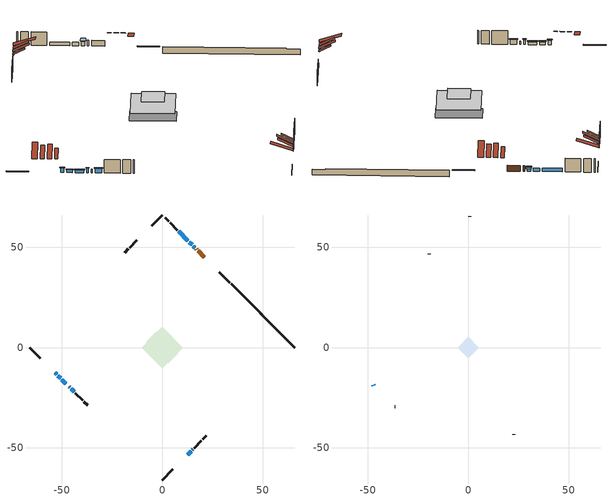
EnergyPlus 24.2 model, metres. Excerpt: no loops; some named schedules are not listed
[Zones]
conditioned space
 floor outside (Floor1 construction): -2.67,0 0,2.67 2.67,0 0,-2.67 z0.2
 floor adiabatic (AdiabaticFloorConstruction): -10.25,0 0,10.25 10.25,0 0,-10.25 z2.64
 floor foundation (Slab1 construction): -7.94,2.95 -2.95,7.94 7.94,-2.95 2.95,-7.94 z-2.06
 wall outside (RimJoist1 construction): 0,-66.08 5.24,-60.84 / -66.08,0 -60.84,-5.24 / 0,66.08 -5.24,60.84 / 33.67,32.41 28.43,37.65 z0.2:0.5
 wall outside (AdiabaticWallConstruction 1): 21,45.09 17.92,48.16 / 17.27,48.82 16.96,49.13 z0.2:2.23
 wall outside (AdiabaticWallConstruction): 16.3,49.78 15.54,50.54 / -45.49,-20.6 -43.98,-22.11 z0.2:1.8; -53.41,-12.68 -52.72,-13.36 z0.2:1.73; 12.68,-53.41 14.42,-51.66 / 14.89,51.2 13.48,52.61 / 15.08,-51.01 15.29,-50.79 / -46.4,-19.68 -46.14,-19.94 / 12.82,53.26 8.17,57.91 z0.2:1.42; -52.07,-14.02 -50.74,-15.34 / -50.08,-16 -48.09,-17.99 z0.2:1.14
 wall outside (Wall1 construction): 15.95,-50.13 19.57,-46.51 / -43.32,-22.76 -39.7,-26.38 / -12.68,53.41 -16.3,49.79 / 7.52,58.57 3.89,62.19 z0.2:5.08
 wall outside (Wall2 construction): 20.23,-45.85 22,-44.08 / -39.04,-27.04 -37.27,-28.81 / -16.96,49.13 -18.73,47.36 / 3.24,62.85 1.47,64.62 z0.2:5.08
 wall foundation (FoundationWall1 construction): 34.33,31.76,-2.06 34.33,31.76,0.2 62.91,3.18,0.2 62.91,3.18,-0.1 66.08,0,-0.1 66.08,0,-2.06
 window (WindowConstruction 7): 16.3,49.78 15.54,50.54 z0.2:1.8
 window (WindowConstruction 1): -53.41,-12.68 -52.73,-13.36 z0.2:1.72
 window (WindowConstruction 2): 12.68,-53.41 14.42,-51.66 z0.2:1.42
 window (WindowConstruction 3): -52.07,-14.02 -50.74,-15.34 z0.2:1.14
 window (WindowConstruction 4): -50.08,-16 -48.09,-17.99 z0.2:1.14
 window (WindowConstruction 5): 14.89,51.2 13.48,52.61 z0.2:1.42
 window (WindowConstruction 6): 15.08,-51.01 15.29,-50.79 z0.2:1.42
 window (WindowConstruction 9): -46.4,-19.68 -46.14,-19.94 z0.2:1.42
 window (WindowConstruction 8): -45.49,-20.6 -43.98,-22.11 z0.2:1.8
 window (WindowConstruction): 12.82,53.26 8.17,57.91 z0.2:1.42
 door (Door): 21,45.09 17.92,48.16 z0.2:2.23
 door (Door 1): 17.27,48.82 16.96,49.13 z0.2:2.23
 ceiling adiabatic (AdiabaticFloorConstruction): 0,-10.25 10.25,0 0,10.25 -10.25,0 z2.64
 roof outside (Roof2 construction): 8.87,-57.21,5.08 5.39,-53.73,7.54 4.42,-54.7,7.54 7.9,-58.18,5.08; -57.21,-8.87,5.08 -53.73,-5.39,7.54 -54.7,-4.42,7.54 -58.18,-7.9,5.08; -8.87,57.21,5.08 -5.39,53.73,7.54 -4.42,54.7,7.54 -7.9,58.18,5.08; 24.8,41.29,5.08 21.32,37.8,7.54 22.29,36.83,7.54 25.77,40.31,5.08
 roof outside (Roof3 construction): 10.58,-55.5,5.08 6.83,-51.75,7.73 5.78,-52.8,7.73 9.53,-56.55,5.08; -55.5,-10.58,5.08 -51.75,-6.83,7.73 -52.8,-5.78,7.73 -56.55,-9.53,5.08; -10.58,55.5,5.08 -6.83,51.75,7.73 -5.78,52.8,7.73 -9.53,56.55,5.08; 23.09,42.99,5.08 19.34,39.24,7.73 20.39,38.19,7.73 24.14,41.94,5.08
 roof outside (Roof4 construction): 12.02,-54.07,5.08 9.22,-51.27,7.06 8.44,-52.05,7.06 11.24,-54.85,5.08; -54.07,-12.02,5.08 -51.27,-9.22,7.06 -52.05,-8.44,7.06 -54.85,-11.24,5.08; -12.02,54.07,5.08 -9.22,51.27,7.06 -8.44,52.05,7.06 -11.24,54.85,5.08; 21.65,44.43,5.08 18.85,41.63,7.06 19.64,40.85,7.06 22.44,43.65,5.08
attic - vented
 floor to conditioned space (Floor2 construction Reversed): -5.25,0 0,5.25 5.25,0 0,-5.25 z5.08
 wall outside (AdiabaticWallConstruction): -47.43,-18.65 -47.06,-19.03 z0.2:1.8
 wall outside (Wall3 construction): 22.66,-43.43 22.81,-43.27 / -36.62,-29.47 -36.46,-29.62 / -19.38,46.7 -19.54,46.55 / 0.81,65.27 0.66,65.43 z0.2:5.08
 window (WindowConstruction 10): -47.43,-18.65 -47.06,-19.03 z0.2:1.8
 roof outside (Roof1 construction): 7.24,-58.84,5.08 2.13,-53.73,7.49 0.78,-55.08,7.49 5.9,-60.19,5.08; -58.84,-7.24,5.08 -53.73,-2.13,7.49 -55.08,-0.78,7.49 -60.19,-5.9,5.08; -7.24,58.84,5.08 -2.13,53.73,7.49 -0.78,55.08,7.49 -5.9,60.19,5.08; 26.43,39.66,5.08 21.32,34.54,7.49 22.66,33.2,7.49 27.78,38.31,5.08
shading: -46.85,-19.24 -47.65,-18.44 -47.86,-18.65 -47.06,-19.45 z2.1; 15.33,50.75 16.51,49.57 17.8,50.87 16.63,52.04 z2.1; -52.51,-13.57 -53.62,-12.46 -53.83,-12.68 -52.73,-13.78 z2.02; -50.53,-15.56 -52.28,-13.8 -52.49,-14.02 -50.74,-15.77 z1.44; -47.88,-18.2 -50.29,-15.79 -50.51,-16 -48.09,-18.42 z1.44; -43.77,-22.32 -45.7,-20.39 -45.91,-20.6 -43.98,-22.53 z2.1
[Building]
Building 1: Terrain=Suburbs
[Site:Location]
Montreal St Hubert_QC: Latitude {deg}=45.52; Longitude {deg}=-73.42; Time Zone {hr}=-5; Elevation {m}=27; Keep Site Location Information=Yes
[Site:GroundTemperature:Shallow]
1.93383, -0.393777, -0.58018, 0.524388, 4.95861, 9.37218, 13.1985, 15.6224, 15.8283, 13.8569, 10.1281, 5.84996
[Site:WaterMainsTemperature]
Calculation Method=Schedule; Temperature Schedule=mains temperature schedule
[Material] Roughness=Rough; Thermal Absorptance=0.9
Name | Thickness {m} | Conductivity {W/m-K} | Density {kg/m3} | Specific Heat {J/kg-K} | Solar Absorptance | Visible Absorptance
asphalt or fiberglass shingles | 0.00635 | 0.162714 | 1121.4 | 1465.45 | 0.84 | 0.84
ceiling loosefill ins | 0.338667 | 0.0480833 | 16.02 | 1046.75 | 0.7 | 0.7
ceiling stud and cavity | 0.1397 | 0.292754 | 65.682 | 1177.47 | 0.7 | 0.7
concrete 4.0 in. | 0.1016 | 1.803125 | 2242.8 | 837.4 | 0.7 | 0.7
concrete 8.0 in. | 0.2032 | 1.803125 | 2242.8 | 837.4 | 0.7 | 0.7
door material | 0.04445 | 0.0451087 | 512.64 | 1214.23 | 0.7 | 0.7
exterior vertical ins | 0.101334 | 0.029427 | 32.04 | 1214.23 | 0.7 | 0.7
floor covering | 0.0127 | 9.015625 | 54.468 | 1339.84 | 0.6 | 0.6
floor covering 1 | 0.0127 | 0.0433444 | 54.468 | 1339.84 | 0.6 | 0.6
floor rigid ins; wall rigid ins 1 | 0.512978 | 0.029427 | 32.04 | 1214.23 | 0.7 | 0.7
floor stud and cavity | 0.0889 | 0.204817 | 50.32683 | 1063.81 | 0.7 | 0.7
floor stud and cavity 1 | 0.1397 | 1.75129 | 37.0049 | 1207.88 | 0.7 | 0.7
furniture material conditioned space 1 | 0.1524 | 0.115458 | 640.8 | 1214.23 | 0.6 | 0.6
gypsum board | 0.0127 | 0.160291 | 801 | 837.4 | 0.6 | 0.6
gypsum board 1 | 0.0127 | 0.160291 | 801 | 837.4 | 0.7 | 0.7
osb sheathing 0.5 in. | 0.0127 | 0.115458 | 512.64 | 1214.23 | 0.7 | 0.7
osb sheathing 0.75 in. | 0.01905 | 0.115458 | 512.64 | 1214.23 | 0.7 | 0.7
osb sheathing 2.0 in. | 0.0508 | 0.115458 | 512.64 | 1214.23 | 0.7 | 0.7
rim joist rigid ins; roof rigid ins; wall rigid ins | 0.103632 | 0.029427 | 32.04 | 1214.23 | 0.7 | 0.7
rim joist stud and cavity | 0.0508 | 0.0139198 | 125.044 | 1163.47 | 0.6 | 0.6
roof stud and cavity | 0.2032 | 0.0903595 | 78.34581 | 1123.46 | 0.7 | 0.7
roof stud and cavity 1 | 0.2032 | 0.318678 | 78.34581 | 1123.46 | 0.7 | 0.7
roof stud and cavity 2 | 0.2032 | 0.0907146 | 78.34581 | 1123.46 | 0.7 | 0.7
wall stud and cavity | 0.1397 | 0.273587 | 139.0536 | 1170.24 | 0.7 | 0.7
wall stud and cavity 1 | 0.1397 | 0.341987 | 139.0536 | 1170.24 | 0.7 | 0.7
wall stud and cavity 2 | 0.0889 | 6.1454 | 50.32683 | 1063.81 | 0.6 | 0.6
wall stud and cavity 3 | 0.0889 | 0.380278 | 52.3479 | 1209.89 | 0.7 | 0.7
wall stud and cavity 4 | 0.0889 | 0.391764 | 83.0341 | 1211.67 | 0.7 | 0.7
wood siding | 0.0254 | 0.102417 | 544.68 | 1172.36 | 0 | 0
wood siding 1 | 0.00254 | 0.102417 | 544.68 | 1172.36 | 0 | 0
wood siding 2; wood siding 3; wood siding 4 | 0.0254 | 0.102417 | 544.68 | 1172.36 | 0.7 | 0.7
[WindowMaterial:SimpleGlazingSystem]
Name | U-Factor {W/m2-K} | Solar Heat Gain Coefficient
WindowMaterial | 2.01512 | 0.62
WindowMaterial 1 | 2.09007 | 0.59
WindowMaterial 2 | 2.00377 | 0.62
WindowMaterial 3 | 2.15423 | 0.57
WindowMaterial 4 | 2.16843 | 0.57
WindowMaterial 5 | 3.00026 | 0.58
WindowMaterial 6 | 2.222937 | 0.55
WindowMaterial 7 | 2.861712 | 0.62
WindowMaterial 8 | 2.296751 | 0.52
WindowMaterial 9 | 2.975272 | 0.62
[Construction]
AdiabaticFloorConstruction: floor stud and cavity 1, floor rigid ins, osb sheathing 0.75 in., floor covering 1
AdiabaticWallConstruction: wood siding 3, wall rigid ins 1, wall stud and cavity 3, gypsum board
AdiabaticWallConstruction 1: wood siding 4, wall rigid ins 1, wall stud and cavity 3, gypsum board
Door; Door 1: door material
Floor1 construction: floor stud and cavity, floor covering
Floor2 construction Reversed: gypsum board, ceiling stud and cavity, ceiling loosefill ins
FoundationWall1 construction: concrete 8.0 in., gypsum board 1
furniture construction conditioned space 1: furniture material conditioned space 1
PartitionWallConstruction: gypsum board, wall stud and cavity 4, gypsum board
RimJoist1 construction: wood siding 2, rim joist rigid ins, osb sheathing 2.0 in., rim joist stud and cavity
Roof1 construction: asphalt or fiberglass shingles
Roof2 construction: asphalt or fiberglass shingles, roof rigid ins, osb sheathing 0.75 in., roof stud and cavity, gypsum board
Roof3 construction: asphalt or fiberglass shingles, roof rigid ins, osb sheathing 0.75 in., roof stud and cavity 1, gypsum board
Roof4 construction: asphalt or fiberglass shingles, roof rigid ins, osb sheathing 0.75 in., roof stud and cavity 2, gypsum board
Slab1 construction: concrete 4.0 in.
Wall1 construction: wood siding, wall rigid ins, osb sheathing 0.5 in., wall stud and cavity, gypsum board
Wall2 construction: wood siding, wall rigid ins, osb sheathing 0.5 in., wall stud and cavity 1, gypsum board
Wall3 construction: wood siding 1, wall stud and cavity 2
WindowConstruction: WindowMaterial
WindowConstruction 1: WindowMaterial 1
WindowConstruction 10: WindowMaterial 9
WindowConstruction 2: WindowMaterial 2
WindowConstruction 3; WindowConstruction 4: WindowMaterial 3
WindowConstruction 5: WindowMaterial 4
WindowConstruction 6: WindowMaterial 5
WindowConstruction 7: WindowMaterial 6
WindowConstruction 8: WindowMaterial 7
WindowConstruction 9: WindowMaterial 8
[Zone] Multiplier=1; Part of Total Floor Area=Yes
Name | Volume {m3}
attic - vented | 21.5564
conditioned space | 796.6
[Space]
Name | Zone | Volume {m3}
attic - vented 1 | attic - vented | 21.5564
conditioned space 1 | conditioned space | 796.6
[ZoneInfiltration:EffectiveLeakageArea]
infil attic - vented 1: Zone or Space=attic - vented 1; Schedule=Always On Discrete; Effective Air Leakage Area {cm2}=2132.9; Stack Coefficient=0.000506792; Wind Coefficient=1.52102e-05
[ZoneMixing]
whole house fan mix: Zone or Space=attic - vented; Schedule=Always On Continuous; Design Flow Rate Calculation Method=Flow/Zone; Design Flow Rate {m3/s}=0; Source Zone or Space=conditioned space
[SurfaceProperty:ExposedFoundationPerimeter]
Slab1: Exposed Perimeter Calculation Method=TotalExposedPerimeter; Total Exposed Perimeter {m}=44.909
[InternalMass] Zone or ZoneList=conditioned space; Space or SpaceList=conditioned space 1
Name | Construction | Surface Area {m2}
furniture mass conditioned space 1 | furniture construction conditioned space 1 | 133.144
partition wall mass | PartitionWallConstruction | 332.86
[Lights]
interior lighting: Zone or ZoneList or Space or SpaceList=conditioned space 1; Schedule=interior lighting schedule; Design Level Calculation Method=LightingLevel; Lighting Level {W}=343.2; Return Air Fraction=0; Fraction Radiant=0.6; Fraction Visible=0.2; Fraction Replaceable=1
[People]
occupants: Zone or ZoneList or Space or SpaceList=conditioned space 1; Number of People Schedule=occupants schedule; Number of People Calculation Method=People; Number of People=3; Fraction Radiant=0.314171; Sensible Heat Fraction=0.56303; Activity Level Schedule=occupants activity schedule; Carbon Dioxide Generation Rate {m3/s-W}=0; Enable ASHRAE 55 Comfort Warnings=No; Mean Radiant Temperature Calculation Type=EnclosureAveraged
[ElectricEquipment] Zone or ZoneList or Space or SpaceList=conditioned space 1; Design Level Calculation Method=EquipmentLevel
Name | Schedule | Design Level {W} | Fraction Latent | Fraction Radiant | Fraction Lost
clothes dryer | clothes dryer schedule | 140.772 | 0.015 | 0.081 | 0.85
clothes washer | clothes washer schedule | 32.1985 | 0.03 | 0.162 | 0.7
cooking range | cooking range schedule | 215.147 | 0.08 | 0.432 | 0.2
dishwasher | dishwasher schedule | 66.8632 | 0.3 | 0.18 | 0.4
fridge | fridge schedule | 72.9452 | 0 | 0.6 | 0
mech vent house fan | mech vent house fan schedule | 0 | 0 | 0 | 1
mech vent house fan cfis | mech vent house fan cfis schedule | 0 | 0 | 0 | 0
misc plug loads | misc plug loads schedule | 494.7 | 0.045 | 0.513 | 0.1
whole house fan | Always On Discrete | 0 | 0 | 0 | 1
[OtherEquipment] Zone or ZoneList or Space or SpaceList=conditioned space 1; Design Level Calculation Method=EquipmentLevel
Name | Fuel Type | Schedule | Design Level {W} | Fraction Latent | Fraction Radiant | Fraction Lost
clothes dryer 1 | Electricity | clothes dryer schedule | 0 | 0.015 | 0.081 | 0.85
cooking range 1 | Electricity | cooking range schedule | 0 | 0.08 | 0.432 | 0.2
general water use latent | None | general water use schedule | 62.594 | 1 | 0 | 0
general water use sensible | None | general water use schedule | -61.6891 | 0 | 0.6 | 0
mech vent house fan latent load | None | Always On Discrete | 0 | 1 | 0 | 0
mech vent house fan sensible load | None | Always On Discrete | 0 | 0 | 0 | 0
water heater energy adjustment1 | Electricity | Always On Discrete | 0.01 | 0 | 0 | 1
[ZoneInfiltration:DesignFlowRate] Zone or ZoneList or Space or SpaceList=conditioned space 1; Schedule=Always On Discrete; Design Flow Rate Calculation Method=Flow/Zone; Design Flow Rate {m3/s}=0
infil flow; natural vent flow; whole house fan flow
[Foundation:Kiva]
Foundation Kiva 1: Initial Indoor Air Temperature {C}=21; Wall Height Above Grade {m}=0.20001; Wall Depth Below Slab {m}=0.2032; Custom Block Material Name 1=exterior vertical ins; Custom Block Depth 1 {m}=2.26; Custom Block X Position 1 {m}=0.2159; Custom Block Z Position 1 {m}=0
[Foundation:Kiva:Settings]
Soil Conductivity {W/m-K}=0.849921; Soil Density {kg/m3}=1842.3; Soil Specific Heat {J/kg-K}=418.7; Ground Solar Absorptivity=0.9; Ground Thermal Absorptivity=0.9; Ground Surface Roughness {m}=0.03; Far-Field Width {m}=40; Deep-Ground Boundary Condition=ZeroFlux; Deep-Ground Depth {m}=40; Minimum Cell Dimension {m}=0.2; Maximum Cell Growth Coefficient=3; Simulation Timestep=Timestep
[Exterior:Lights]
exterior lighting: Schedule=exterior lighting schedule; Design Level {W}=75.6
[Schedule:Constant]
Name | Hourly Value
Always On Continuous; mech vent house fan schedule; mech vent house fan cfis schedule; Always On Discrete | 1
occupants activity schedule | 117.228
fridge schedule | 0
[Schedule:Week:Daily]
interior lighting schedule Week Rule - Jan1-Jan27: interior lighting schedule day, interior lighting schedule day, interior lighting schedule day, interior lighting schedule day, interior lighting schedule day, interior lighting schedule day, interior lighting schedule day, interior lighting schedule default day, interior lighting schedule default day, interior lighting schedule default day, interior lighting schedule default day, interior lighting schedule default day
interior lighting schedule Week Rule - Jan28-Feb3: interior lighting schedule day, interior lighting schedule day, interior lighting schedule day, interior lighting schedule day, interior lighting schedule day 1, interior lighting schedule day 1, interior lighting schedule day 1, interior lighting schedule default day, interior lighting schedule default day, interior lighting schedule default day, interior lighting schedule default day, interior lighting schedule default day
interior lighting schedule Week Rule - Feb4-Feb24: interior lighting schedule day 1, interior lighting schedule day 1, interior lighting schedule day 1, interior lighting schedule day 1, interior lighting schedule day 1, interior lighting schedule day 1, interior lighting schedule day 1, interior lighting schedule default day, interior lighting schedule default day, interior lighting schedule default day, interior lighting schedule default day, interior lighting schedule default day
interior lighting schedule Week Rule - Feb25-Mar3: interior lighting schedule day 1, interior lighting schedule day 1, interior lighting schedule day 1, interior lighting schedule day 1, interior lighting schedule day 2, interior lighting schedule day 2, interior lighting schedule day 2, interior lighting schedule default day, interior lighting schedule default day, interior lighting schedule default day, interior lighting schedule default day, interior lighting schedule default day
interior lighting schedule Week Rule - Mar4-Mar31: interior lighting schedule day 2, interior lighting schedule day 2, interior lighting schedule day 2, interior lighting schedule day 2, interior lighting schedule day 2, interior lighting schedule day 2, interior lighting schedule day 2, interior lighting schedule default day, interior lighting schedule default day, interior lighting schedule default day, interior lighting schedule default day, interior lighting schedule default day
interior lighting schedule Week Rule - Apr1-Apr28: interior lighting schedule day 3, interior lighting schedule day 3, interior lighting schedule day 3, interior lighting schedule day 3, interior lighting schedule day 3, interior lighting schedule day 3, interior lighting schedule day 3, interior lighting schedule default day, interior lighting schedule default day, interior lighting schedule default day, interior lighting schedule default day, interior lighting schedule default day
interior lighting schedule Week Rule - Apr29-May5: interior lighting schedule day 3, interior lighting schedule day 3, interior lighting schedule day 4, interior lighting schedule day 4, interior lighting schedule day 4, interior lighting schedule day 4, interior lighting schedule day 4, interior lighting schedule default day, interior lighting schedule default day, interior lighting schedule default day, interior lighting schedule default day, interior lighting schedule default day
interior lighting schedule Week Rule - May6-May26: interior lighting schedule day 4, interior lighting schedule day 4, interior lighting schedule day 4, interior lighting schedule day 4, interior lighting schedule day 4, interior lighting schedule day 4, interior lighting schedule day 4, interior lighting schedule default day, interior lighting schedule default day, interior lighting schedule default day, interior lighting schedule default day, interior lighting schedule default day
interior lighting schedule Week Rule - May27-Jun2: interior lighting schedule day 4, interior lighting schedule day 4, interior lighting schedule day 4, interior lighting schedule day 4, interior lighting schedule day 4, interior lighting schedule day 5, interior lighting schedule day 5, interior lighting schedule default day, interior lighting schedule default day, interior lighting schedule default day, interior lighting schedule default day, interior lighting schedule default day
interior lighting schedule Week Rule - Jun3-Jun30: interior lighting schedule day 5, interior lighting schedule day 5, interior lighting schedule day 5, interior lighting schedule day 5, interior lighting schedule day 5, interior lighting schedule day 5, interior lighting schedule day 5, interior lighting schedule default day, interior lighting schedule default day, interior lighting schedule default day, interior lighting schedule default day, interior lighting schedule default day
interior lighting schedule Week Rule - Jul1-Jul28: interior lighting schedule day 6, interior lighting schedule day 6, interior lighting schedule day 6, interior lighting schedule day 6, interior lighting schedule day 6, interior lighting schedule day 6, interior lighting schedule day 6, interior lighting schedule default day, interior lighting schedule default day, interior lighting schedule default day, interior lighting schedule default day, interior lighting schedule default day
interior lighting schedule Week Rule - Jul29-Aug4: interior lighting schedule day 6, interior lighting schedule day 6, interior lighting schedule day 6, interior lighting schedule day 7, interior lighting schedule day 7, interior lighting schedule day 7, interior lighting schedule day 7, interior lighting schedule default day, interior lighting schedule default day, interior lighting schedule default day, interior lighting schedule default day, interior lighting schedule default day
interior lighting schedule Week Rule - Aug5-Aug25: interior lighting schedule day 7, interior lighting schedule day 7, interior lighting schedule day 7, interior lighting schedule day 7, interior lighting schedule day 7, interior lighting schedule day 7, interior lighting schedule day 7, interior lighting schedule default day, interior lighting schedule default day, interior lighting schedule default day, interior lighting schedule default day, interior lighting schedule default day
interior lighting schedule Week Rule - Aug26-Sep1: interior lighting schedule day 7, interior lighting schedule day 7, interior lighting schedule day 7, interior lighting schedule day 7, interior lighting schedule day 7, interior lighting schedule day 7, interior lighting schedule day 8, interior lighting schedule default day, interior lighting schedule default day, interior lighting schedule default day, interior lighting schedule default day, interior lighting schedule default day
interior lighting schedule Week Rule - Sep2-Sep29: interior lighting schedule day 8, interior lighting schedule day 8, interior lighting schedule day 8, interior lighting schedule day 8, interior lighting schedule day 8, interior lighting schedule day 8, interior lighting schedule day 8, interior lighting schedule default day, interior lighting schedule default day, interior lighting schedule default day, interior lighting schedule default day, interior lighting schedule default day
interior lighting schedule Week Rule - Sep30-Oct6: interior lighting schedule day 8, interior lighting schedule day 9, interior lighting schedule day 9, interior lighting schedule day 9, interior lighting schedule day 9, interior lighting schedule day 9, interior lighting schedule day 9, interior lighting schedule default day, interior lighting schedule default day, interior lighting schedule default day, interior lighting schedule default day, interior lighting schedule default day
interior lighting schedule Week Rule - Oct7-Oct27: interior lighting schedule day 9, interior lighting schedule day 9, interior lighting schedule day 9, interior lighting schedule day 9, interior lighting schedule day 9, interior lighting schedule day 9, interior lighting schedule day 9, interior lighting schedule default day, interior lighting schedule default day, interior lighting schedule default day, interior lighting schedule default day, interior lighting schedule default day
interior lighting schedule Week Rule - Oct28-Nov3: interior lighting schedule day 9, interior lighting schedule day 9, interior lighting schedule day 9, interior lighting schedule day 9, interior lighting schedule day 10, interior lighting schedule day 10, interior lighting schedule day 10, interior lighting schedule default day, interior lighting schedule default day, interior lighting schedule default day, interior lighting schedule default day, interior lighting schedule default day
interior lighting schedule Week Rule - Nov4-Nov24: interior lighting schedule day 10, interior lighting schedule day 10, interior lighting schedule day 10, interior lighting schedule day 10, interior lighting schedule day 10, interior lighting schedule day 10, interior lighting schedule day 10, interior lighting schedule default day, interior lighting schedule default day, interior lighting schedule default day, interior lighting schedule default day, interior lighting schedule default day
interior lighting schedule Week Rule - Nov25-Dec1: interior lighting schedule day 10, interior lighting schedule day 10, interior lighting schedule day 10, interior lighting schedule day 10, interior lighting schedule day 10, interior lighting schedule day 10, interior lighting schedule day 11, interior lighting schedule default day, interior lighting schedule default day, interior lighting schedule default day, interior lighting schedule default day, interior lighting schedule default day
interior lighting schedule Week Rule - Dec2-Dec31: interior lighting schedule day 11, interior lighting schedule day 11, interior lighting schedule day 11, interior lighting schedule day 11, interior lighting schedule day 11, interior lighting schedule day 11, interior lighting schedule day 11, interior lighting schedule default day, interior lighting schedule default day, interior lighting schedule default day, interior lighting schedule default day, interior lighting schedule default day
occupants schedule Week Rule - Jan1-Dec31: occupants schedule day, occupants schedule day, occupants schedule day, occupants schedule day, occupants schedule day, occupants schedule day, occupants schedule day, occupants schedule default day, occupants schedule default day, occupants schedule default day, occupants schedule default day, occupants schedule default day
clothes dryer schedule Week Rule - Jan1-Dec31: clothes dryer schedule day, clothes dryer schedule day, clothes dryer schedule day, clothes dryer schedule day, clothes dryer schedule day, clothes dryer schedule day, clothes dryer schedule day, clothes dryer schedule default day, clothes dryer schedule default day, clothes dryer schedule default day, clothes dryer schedule default day, clothes dryer schedule default day
clothes washer schedule Week Rule - Jan1-Dec31: clothes washer schedule day, clothes washer schedule day, clothes washer schedule day, clothes washer schedule day, clothes washer schedule day, clothes washer schedule day, clothes washer schedule day, clothes washer schedule default day, clothes washer schedule default day, clothes washer schedule default day, clothes washer schedule default day, clothes washer schedule default day
cooking range schedule Week Rule - Jan1-Dec31: cooking range schedule day, cooking range schedule day, cooking range schedule day, cooking range schedule day, cooking range schedule day, cooking range schedule day, cooking range schedule day, cooking range schedule default day, cooking range schedule default day, cooking range schedule default day, cooking range schedule default day, cooking range schedule default day
dishwasher schedule Week Rule - Jan1-Dec31: dishwasher schedule day, dishwasher schedule day, dishwasher schedule day, dishwasher schedule day, dishwasher schedule day, dishwasher schedule day, dishwasher schedule day, dishwasher schedule default day, dishwasher schedule default day, dishwasher schedule default day, dishwasher schedule default day, dishwasher schedule default day
misc plug loads schedule Week Rule - Jan1-Dec31: misc plug loads schedule day, misc plug loads schedule day, misc plug loads schedule day, misc plug loads schedule day, misc plug loads schedule day, misc plug loads schedule day, misc plug loads schedule day, misc plug loads schedule default day, misc plug loads schedule default day, misc plug loads schedule default day, misc plug loads schedule default day, misc plug loads schedule default day
general water use schedule Week Rule - Jan1-Dec31: general water use schedule day, general water use schedule day, general water use schedule day, general water use schedule day, general water use schedule day, general water use schedule day, general water use schedule day, general water use schedule default day, general water use schedule default day, general water use schedule default day, general water use schedule default day, general water use schedule default day
exterior lighting schedule Week Rule - Jan1-Jan27: exterior lighting schedule day, exterior lighting schedule day, exterior lighting schedule day, exterior lighting schedule day, exterior lighting schedule day, exterior lighting schedule day, exterior lighting schedule day, exterior lighting schedule default day, exterior lighting schedule default day, exterior lighting schedule default day, exterior lighting schedule default day, exterior lighting schedule default day
exterior lighting schedule Week Rule - Jan28-Feb3: exterior lighting schedule day, exterior lighting schedule day, exterior lighting schedule day, exterior lighting schedule day, exterior lighting schedule day 1, exterior lighting schedule day 1, exterior lighting schedule day 1, exterior lighting schedule default day, exterior lighting schedule default day, exterior lighting schedule default day, exterior lighting schedule default day, exterior lighting schedule default day
exterior lighting schedule Week Rule - Feb4-Feb24: exterior lighting schedule day 1, exterior lighting schedule day 1, exterior lighting schedule day 1, exterior lighting schedule day 1, exterior lighting schedule day 1, exterior lighting schedule day 1, exterior lighting schedule day 1, exterior lighting schedule default day, exterior lighting schedule default day, exterior lighting schedule default day, exterior lighting schedule default day, exterior lighting schedule default day
exterior lighting schedule Week Rule - Feb25-Mar3: exterior lighting schedule day 1, exterior lighting schedule day 1, exterior lighting schedule day 1, exterior lighting schedule day 1, exterior lighting schedule day 2, exterior lighting schedule day 2, exterior lighting schedule day 2, exterior lighting schedule default day, exterior lighting schedule default day, exterior lighting schedule default day, exterior lighting schedule default day, exterior lighting schedule default day
exterior lighting schedule Week Rule - Mar4-Mar31: exterior lighting schedule day 2, exterior lighting schedule day 2, exterior lighting schedule day 2, exterior lighting schedule day 2, exterior lighting schedule day 2, exterior lighting schedule day 2, exterior lighting schedule day 2, exterior lighting schedule default day, exterior lighting schedule default day, exterior lighting schedule default day, exterior lighting schedule default day, exterior lighting schedule default day
exterior lighting schedule Week Rule - Apr1-Apr28: exterior lighting schedule day 3, exterior lighting schedule day 3, exterior lighting schedule day 3, exterior lighting schedule day 3, exterior lighting schedule day 3, exterior lighting schedule day 3, exterior lighting schedule day 3, exterior lighting schedule default day, exterior lighting schedule default day, exterior lighting schedule default day, exterior lighting schedule default day, exterior lighting schedule default day
exterior lighting schedule Week Rule - Apr29-May5: exterior lighting schedule day 3, exterior lighting schedule day 3, exterior lighting schedule day 4, exterior lighting schedule day 4, exterior lighting schedule day 4, exterior lighting schedule day 4, exterior lighting schedule day 4, exterior lighting schedule default day, exterior lighting schedule default day, exterior lighting schedule default day, exterior lighting schedule default day, exterior lighting schedule default day
exterior lighting schedule Week Rule - May6-May26: exterior lighting schedule day 4, exterior lighting schedule day 4, exterior lighting schedule day 4, exterior lighting schedule day 4, exterior lighting schedule day 4, exterior lighting schedule day 4, exterior lighting schedule day 4, exterior lighting schedule default day, exterior lighting schedule default day, exterior lighting schedule default day, exterior lighting schedule default day, exterior lighting schedule default day
exterior lighting schedule Week Rule - May27-Jun2: exterior lighting schedule day 4, exterior lighting schedule day 4, exterior lighting schedule day 4, exterior lighting schedule day 4, exterior lighting schedule day 4, exterior lighting schedule day 5, exterior lighting schedule day 5, exterior lighting schedule default day, exterior lighting schedule default day, exterior lighting schedule default day, exterior lighting schedule default day, exterior lighting schedule default day
exterior lighting schedule Week Rule - Jun3-Jun30: exterior lighting schedule day 5, exterior lighting schedule day 5, exterior lighting schedule day 5, exterior lighting schedule day 5, exterior lighting schedule day 5, exterior lighting schedule day 5, exterior lighting schedule day 5, exterior lighting schedule default day, exterior lighting schedule default day, exterior lighting schedule default day, exterior lighting schedule default day, exterior lighting schedule default day
exterior lighting schedule Week Rule - Jul1-Jul28: exterior lighting schedule day 6, exterior lighting schedule day 6, exterior lighting schedule day 6, exterior lighting schedule day 6, exterior lighting schedule day 6, exterior lighting schedule day 6, exterior lighting schedule day 6, exterior lighting schedule default day, exterior lighting schedule default day, exterior lighting schedule default day, exterior lighting schedule default day, exterior lighting schedule default day
exterior lighting schedule Week Rule - Jul29-Aug4: exterior lighting schedule day 6, exterior lighting schedule day 6, exterior lighting schedule day 6, exterior lighting schedule day 7, exterior lighting schedule day 7, exterior lighting schedule day 7, exterior lighting schedule day 7, exterior lighting schedule default day, exterior lighting schedule default day, exterior lighting schedule default day, exterior lighting schedule default day, exterior lighting schedule default day
exterior lighting schedule Week Rule - Aug5-Aug25: exterior lighting schedule day 7, exterior lighting schedule day 7, exterior lighting schedule day 7, exterior lighting schedule day 7, exterior lighting schedule day 7, exterior lighting schedule day 7, exterior lighting schedule day 7, exterior lighting schedule default day, exterior lighting schedule default day, exterior lighting schedule default day, exterior lighting schedule default day, exterior lighting schedule default day
exterior lighting schedule Week Rule - Aug26-Sep1: exterior lighting schedule day 7, exterior lighting schedule day 7, exterior lighting schedule day 7, exterior lighting schedule day 7, exterior lighting schedule day 7, exterior lighting schedule day 7, exterior lighting schedule day 8, exterior lighting schedule default day, exterior lighting schedule default day, exterior lighting schedule default day, exterior lighting schedule default day, exterior lighting schedule default day
exterior lighting schedule Week Rule - Sep2-Sep29: exterior lighting schedule day 8, exterior lighting schedule day 8, exterior lighting schedule day 8, exterior lighting schedule day 8, exterior lighting schedule day 8, exterior lighting schedule day 8, exterior lighting schedule day 8, exterior lighting schedule default day, exterior lighting schedule default day, exterior lighting schedule default day, exterior lighting schedule default day, exterior lighting schedule default day
exterior lighting schedule Week Rule - Sep30-Oct6: exterior lighting schedule day 8, exterior lighting schedule day 9, exterior lighting schedule day 9, exterior lighting schedule day 9, exterior lighting schedule day 9, exterior lighting schedule day 9, exterior lighting schedule day 9, exterior lighting schedule default day, exterior lighting schedule default day, exterior lighting schedule default day, exterior lighting schedule default day, exterior lighting schedule default day
exterior lighting schedule Week Rule - Oct7-Oct27: exterior lighting schedule day 9, exterior lighting schedule day 9, exterior lighting schedule day 9, exterior lighting schedule day 9, exterior lighting schedule day 9, exterior lighting schedule day 9, exterior lighting schedule day 9, exterior lighting schedule default day, exterior lighting schedule default day, exterior lighting schedule default day, exterior lighting schedule default day, exterior lighting schedule default day
exterior lighting schedule Week Rule - Oct28-Nov3: exterior lighting schedule day 9, exterior lighting schedule day 9, exterior lighting schedule day 9, exterior lighting schedule day 9, exterior lighting schedule day 10, exterior lighting schedule day 10, exterior lighting schedule day 10, exterior lighting schedule default day, exterior lighting schedule default day, exterior lighting schedule default day, exterior lighting schedule default day, exterior lighting schedule default day
[Schedule:Year]
interior lighting schedule: interior lighting schedule Week Rule - Jan1-Jan27, 1, 1, 1, 27, interior lighting schedule Week Rule - Jan28-Feb3, 1, 28, 2, 3, interior lighting schedule Week Rule - Feb4-Feb24, 2, 4, 2, 24, interior lighting schedule Week Rule - Feb25-Mar3, 2, 25, 3, 3, interior lighting schedule Week Rule - Mar4-Mar31, 3, 4, 3, 31, interior lighting schedule Week Rule - Apr1-Apr28, 4, 1, 4, 28, interior lighting schedule Week Rule - Apr29-May5, 4, 29, 5, 5, interior lighting schedule Week Rule - May6-May26, 5, 6, 5, 26, interior lighting schedule Week Rule - May27-Jun2, 5, 27, 6, 2, interior lighting schedule Week Rule - Jun3-Jun30, 6, 3, 6, 30, interior lighting schedule Week Rule - Jul1-Jul28, 7, 1, 7, 28, interior lighting schedule Week Rule - Jul29-Aug4, 7, 29, 8, 4, interior lighting schedule Week Rule - Aug5-Aug25, 8, 5, 8, 25, interior lighting schedule Week Rule - Aug26-Sep1, 8, 26, 9, 1, interior lighting schedule Week Rule - Sep2-Sep29, 9, 2, 9, 29, interior lighting schedule Week Rule - Sep30-Oct6, 9, 30, 10, 6, interior lighting schedule Week Rule - Oct7-Oct27, 10, 7, 10, 27, interior lighting schedule Week Rule - Oct28-Nov3, 10, 28, 11, 3, interior lighting schedule Week Rule - Nov4-Nov24, 11, 4, 11, 24, interior lighting schedule Week Rule - Nov25-Dec1, 11, 25, 12, 1, interior lighting schedule Week Rule - Dec2-Dec31, 12, 2, 12, 31
occupants schedule: occupants schedule Week Rule - Jan1-Dec31, 1, 1, 12, 31
clothes dryer schedule: clothes dryer schedule Week Rule - Jan1-Dec31, 1, 1, 12, 31
clothes washer schedule: clothes washer schedule Week Rule - Jan1-Dec31, 1, 1, 12, 31
cooking range schedule: cooking range schedule Week Rule - Jan1-Dec31, 1, 1, 12, 31
dishwasher schedule: dishwasher schedule Week Rule - Jan1-Dec31, 1, 1, 12, 31
misc plug loads schedule: misc plug loads schedule Week Rule - Jan1-Dec31, 1, 1, 12, 31
general water use schedule: general water use schedule Week Rule - Jan1-Dec31, 1, 1, 12, 31
exterior lighting schedule: exterior lighting schedule Week Rule - Jan1-Jan27, 1, 1, 1, 27, exterior lighting schedule Week Rule - Jan28-Feb3, 1, 28, 2, 3, exterior lighting schedule Week Rule - Feb4-Feb24, 2, 4, 2, 24, exterior lighting schedule Week Rule - Feb25-Mar3, 2, 25, 3, 3, exterior lighting schedule Week Rule - Mar4-Mar31, 3, 4, 3, 31, exterior lighting schedule Week Rule - Apr1-Apr28, 4, 1, 4, 28, exterior lighting schedule Week Rule - Apr29-May5, 4, 29, 5, 5, exterior lighting schedule Week Rule - May6-May26, 5, 6, 5, 26, exterior lighting schedule Week Rule - May27-Jun2, 5, 27, 6, 2, exterior lighting schedule Week Rule - Jun3-Jun30, 6, 3, 6, 30, exterior lighting schedule Week Rule - Jul1-Jul28, 7, 1, 7, 28, exterior lighting schedule Week Rule - Jul29-Aug4, 7, 29, 8, 4, exterior lighting schedule Week Rule - Aug5-Aug25, 8, 5, 8, 25, exterior lighting schedule Week Rule - Aug26-Sep1, 8, 26, 9, 1, exterior lighting schedule Week Rule - Sep2-Sep29, 9, 2, 9, 29, exterior lighting schedule Week Rule - Sep30-Oct6, 9, 30, 10, 6, exterior lighting schedule Week Rule - Oct7-Oct27, 10, 7, 10, 27, exterior lighting schedule Week Rule - Oct28-Nov3, 10, 28, 11, 3, exterior lighting schedule Week Rule - Nov4-Nov24, 11, 4, 11, 24, exterior lighting schedule Week Rule - Nov25-Dec1, 11, 25, 12, 1, exterior lighting schedule Week Rule - Dec2-Dec31, 12, 2, 12, 31
[Schedule:Compact]
mains temperature schedule: Through: 01/01, For: AllDays, Until: 24:00, 6.48833, Through: 01/02, For: AllDays, Until: 24:00, 6.41, Through: 01/03, For: AllDays, Until: 24:00, 6.33278, Through: 01/04, For: AllDays, Until: 24:00, 6.25667, Through: 01/05, For: AllDays, Until: 24:00, 6.18222, Through: 01/06, For: AllDays, Until: 24:00, 6.10889, Through: 01/07, For: AllDays, Until: 24:00, 6.03722, Through: 01/08, For: AllDays, Until: 24:00, 5.96667, Through: 01/09, For: AllDays, Until: 24:00, 5.89778, Through: 01/10, For: AllDays, Until: 24:00, 5.83, Through: 01/11, For: AllDays, Until: 24:00, 5.76389, Through: 01/12, For: AllDays, Until: 24:00, 5.69944, Through: 01/13, For: AllDays, Until: 24:00, 5.63611, Through: 01/14, For: AllDays, Until: 24:00, 5.57444, Through: 01/15, For: AllDays, Until: 24:00, 5.51444, Through: 01/16, For: AllDays, Until: 24:00, 5.45611, Through: 01/17, For: AllDays, Until: 24:00, 5.39944, Through: 01/18, For: AllDays, Until: 24:00, 5.34389, Through: 01/19, For: AllDays, Until: 24:00, 5.29, Through: 01/20, For: AllDays, Until: 24:00, 5.23833, Through: 01/21, For: AllDays, Until: 24:00, 5.18778, Through: 01/22, For: AllDays, Until: 24:00, 5.13889, Through: 01/23, For: AllDays, Until: 24:00, 5.09222, Through: 01/24, For: AllDays, Until: 24:00, 5.04667, Through: 01/25, For: AllDays, Until: 24:00, 5.00278, Through: 01/26, For: AllDays, Until: 24:00, 4.96111, Through: 01/27, For: AllDays, Until: 24:00, 4.92111, Through: 01/28, For: AllDays, Until: 24:00, 4.88222, Through: 01/29, For: AllDays, Until: 24:00, 4.84556, Through: 01/30, For: AllDays, Until: 24:00, 4.81056, Through: 01/31, For: AllDays, Until: 24:00, 4.77722, Through: 02/01, For: AllDays, Until: 24:00, 4.74611, Through: 02/02, For: AllDays, Until: 24:00, 4.71667, Through: 02/03, For: AllDays, Until: 24:00, 4.68889, Through: 02/04, For: AllDays, Until: 24:00, 4.66278, Through: 02/05, For: AllDays, Until: 24:00, 4.63833, Through: 02/06, For: AllDays, Until: 24:00, 4.61611, Through: 02/07, For: AllDays, Until: 24:00, 4.59556, Through: 02/08, For: AllDays, Until: 24:00, 4.57667, Through: 02/09, For: AllDays, Until: 24:00, 4.56, Through: 02/10, For: AllDays, Until: 24:00, 4.545, Through: 02/11, For: AllDays, Until: 24:00, 4.53167, Through: 02/12, For: AllDays, Until: 24:00, 4.52056, Through: 02/13, For: AllDays, Until: 24:00, 4.51111, Through: 02/14, For: AllDays, Until: 24:00, 4.50333, Through: 02/15, For: AllDays, Until: 24:00, 4.49778, Through: 02/16, For: AllDays, Until: 24:00, 4.49389, Through: 02/17, For: AllDays, Until: 24:00, 4.49167, Through: 02/18, For: AllDays, Until: 24:00, 4.49167, Through: 02/19, For: AllDays, Until: 24:00, 4.49333, Through: 02/20, For: AllDays, Until: 24:00, 4.49722, Through: 02/21, For: AllDays, Until: 24:00, 4.50278, Through: 02/22, For: AllDays, Until: 24:00, 4.51, Through: 02/23, For: AllDays, Until: 24:00, 4.51889, Through: 02/24, For: AllDays, Until: 24:00, 4.53, Through: 02/25, For: AllDays, Until: 24:00, 4.54333, Through: 02/26, For: AllDays, Until: 24:00, 4.55778, Through: 02/27, For: AllDays, Until: 24:00, 4.57444, Through: 02/28, For: AllDays, Until: 24:00, 4.59278, Through: 03/01, For: AllDays, Until: 24:00, 4.61333, Through: 03/02, For: AllDays, Until: 24:00, 4.63556, Through: 03/03, For: AllDays, Until: 24:00, 4.65944, Through: 03/04, For: AllDays, Until: 24:00, 4.685, Through: 03/05, For: AllDays, Until: 24:00, 4.71278, Through: 03/06, For: AllDays, Until: 24:00, 4.74222, Through: 03/07, For: AllDays, Until: 24:00, 4.77333, Through: 03/08, For: AllDays, Until: 24:00, 4.80611, Through: 03/09, For: AllDays, Until: 24:00, 4.84111, Through: 03/10, For: AllDays, Until: 24:00, 4.87722, Through: 03/11, For: AllDays, Until: 24:00, 4.91556, Through: 03/12, For: AllDays, Until: 24:00, 4.95556, Through: 03/13, For: AllDays, Until: 24:00, 4.99722, Through: 03/14, For: AllDays, Until: 24:00, 5.04056, Through: 03/15, For: AllDays, Until: 24:00, 5.08611, Through: 03/16, For: AllDays, Until: 24:00, 5.13278, Through: 03/17, For: AllDays, Until: 24:00, 5.18111, Through: 03/18, For: AllDays, Until: 24:00, 5.23167, Through: 03/19, For: AllDays, Until: 24:00, 5.28333, Through: 03/20, For: AllDays, Until: 24:00, 5.33667, Through: 03/21, For: AllDays, Until: 24:00, 5.39167, Through: 03/22, For: AllDays, Until: 24:00, 5.44833, Through: 03/23, For: AllDays, Until: 24:00, 5.50667, Through: 03/24, For: AllDays, Until: 24:00, 5.56667, Through: 03/25, For: AllDays, Until: 24:00, 5.62778, Through: 03/26, For: AllDays, Until: 24:00, 5.69056, Through: 03/27, For: AllDays, Until: 24:00, 5.755, Through: 03/28, For: AllDays, Until: 24:00, 5.82111, Through: 03/29, For: AllDays, Until: 24:00, 5.88833, Through: 03/30, For: AllDays, Until: 24:00, 5.95722, Through: 03/31, For: AllDays, Until: 24:00, 6.02778, Through: 04/01, For: AllDays, Until: 24:00, 6.09944, Through: 04/02, For: AllDays, Until: 24:00, 6.17222, Through: 04/03, For: AllDays, Until: 24:00, 6.24667, Through: 04/04, For: AllDays, Until: 24:00, 6.32222, Through: 04/05, For: AllDays, Until: 24:00, 6.39944, Through: 04/06, For: AllDays, Until: 24:00, 6.47778, Through: 04/07, For: AllDays, Until: 24:00, 6.55778, Through: 04/08, For: AllDays, Until: 24:00, 6.63889, Through: 04/09, For: AllDays, Until: 24:00, 6.72056, Through: 04/10, For: AllDays, Until: 24:00, 6.80444, Through: 04/11, For: AllDays, Until: 24:00, 6.88889, Through: 04/12, For: AllDays, Until: 24:00, 6.97444, Through: 04/13, For: AllDays, Until: 24:00, 7.06111, Through: 04/14, For: AllDays, Until: 24:00, 7.14944, Through: 04/15, For: AllDays, Until: 24:00, 7.23833, Through: 04/16, For: AllDays, Until: 24:00, 7.32833, Through: 04/17, For: AllDays, Until: 24:00, 7.41944, Through: 04/18, For: AllDays, Until: 24:00, 7.51167, Through: 04/19, For: AllDays, Until: 24:00, 7.605, Through: 04/20, For: AllDays, Until: 24:00, 7.69889, Through: 04/21, For: AllDays, Until: 24:00, 7.79389, Through: 04/22, For: AllDays, Until: 24:00, 7.88944, Through: 04/23, For: AllDays, Until: 24:00, 7.98611, Through: 04/24, For: AllDays, Until: 24:00, 8.08389, Through: 04/25, For: AllDays, Until: 24:00, 8.18222, Through: 04/26, For: AllDays, Until: 24:00, 8.28111, Through: 04/27, For: AllDays, Until: 24:00, 8.38111, Through: 04/28, For: AllDays, Until: 24:00, 8.48167, Through: 04/29, For: AllDays, Until: 24:00, 8.58278, Through: 04/30, For: AllDays, Until: 24:00, 8.685, Through: 05/01, For: AllDays, Until: 24:00, 8.78722, Through: 05/02, For: AllDays, Until: 24:00, 8.89056, Through: 05/03, For: AllDays, Until: 24:00, 8.99444, Through: 05/04, For: AllDays, Until: 24:00, 9.09833, Through: 05/05, For: AllDays, Until: 24:00, 9.20333, Through: 05/06, For: AllDays, Until: 24:00, 9.30833, Through: 05/07, For: AllDays, Until: 24:00, 9.41389, Through: 05/08, For: AllDays, Until: 24:00, 9.52, Through: 05/09, For: AllDays, Until: 24:00, 9.62667, Through: 05/10, For: AllDays, Until: 24:00, 9.73333, Through: 05/11, For: AllDays, Until: 24:00, 9.84056, Through: 05/12, For: AllDays, Until: 24:00, 9.94778, Through: 05/13, For: AllDays, Until: 24:00, 10.0556, Through: 05/14, For: AllDays, Until: 24:00, 10.1633, Through: 05/15, For: AllDays, Until: 24:00, 10.2711, Through: 05/16, For: AllDays, Until: 24:00, 10.3794, Through: 05/17, For: AllDays, Until: 24:00, 10.4878, Through: 05/18, For: AllDays, Until: 24:00, 10.5961, Through: 05/19, For: AllDays, Until: 24:00, 10.705, Through: 05/20, For: AllDays, Until: 24:00, 10.8133, Through: 05/21, For: AllDays, Until: 24:00, 10.9217, Through: 05/22, For: AllDays, Until: 24:00, 11.03, Through: 05/23, For: AllDays, Until: 24:00, 11.1383, Through: 05/24, For: AllDays, Until: 24:00, 11.2467, Through: 05/25, For: AllDays, Until: 24:00, 11.355, Through: 05/26, For: AllDays, Until: 24:00, 11.4628, Through: 05/27, For: AllDays, Until: 24:00, 11.5706, Through: 05/28, For: AllDays, Until: 24:00, 11.6783, Through: 05/29, For: AllDays, Until: 24:00, 11.7856, Through: 05/30, For: AllDays, Until: 24:00, 11.8928, Through: 05/31, For: AllDays, Until: 24:00, 11.9994, Through: 06/01, For: AllDays, Until: 24:00, 12.1056, Through: 06/02, For: AllDays, Until: 24:00, 12.2117, Through: 06/03, For: AllDays, Until: 24:00, 12.3172, Through: 06/04, For: AllDays, Until: 24:00, 12.4222, Through: 06/05, For: AllDays, Until: 24:00, 12.5267, Through: 06/06, For: AllDays, Until: 24:00, 12.6306, Through: 06/07, For: AllDays, Until: 24:00, 12.7344, Through: 06/08, For: AllDays, Until: 24:00, 12.8372, Through: 06/09, For: AllDays, Until: 24:00, 12.9394, Through: 06/10, For: AllDays, Until: 24:00, 13.0411, Through: 06/11, For: AllDays, Until: 24:00, 13.1422, Through: 06/12, For: AllDays, Until: 24:00, 13.2428, Through: 06/13, For: AllDays, Until: 24:00, 13.3422, Through: 06/14, For: AllDays, Until: 24:00, 13.4411, Through: 06/15, For: AllDays, Until: 24:00, 13.5394, Through: 06/16, For: AllDays, Until: 24:00, 13.6367, Through: 06/17, For: AllDays, Until: 24:00, 13.7328, Through: 06/18, For: AllDays, Until: 24:00, 13.8283, Through: 06/19, For: AllDays, Until: 24:00, 13.9233, Through: 06/20, For: AllDays, Until: 24:00, 14.0172, Through: 06/21, For: AllDays, Until: 24:00, 14.11, Through: 06/22, For: AllDays, Until: 24:00, 14.2017, Through: 06/23, For: AllDays, Until: 24:00, 14.2922, Through: 06/24, For: AllDays, Until: 24:00, 14.3822, Through: 06/25, For: AllDays, Until: 24:00, 14.4711, Through: 06/26, For: AllDays, Until: 24:00, 14.5583, Through: 06/27, For: AllDays, Until: 24:00, 14.645, Through: 06/28, For: AllDays, Until: 24:00, 14.7306, Through: 06/29, For: AllDays, Until: 24:00, 14.8144, Through: 06/30, For: AllDays, Until: 24:00, 14.8978, Through: 07/01, For: AllDays, Until: 24:00, 14.9794, Through: 07/02, For: AllDays, Until: 24:00, 15.06, Through: 07/03, For: AllDays, Until: 24:00, 15.1394, Through: 07/04, For: AllDays, Until: 24:00, 15.2172, Through: 07/05, For: AllDays, Until: 24:00, 15.2939, Through: 07/06, For: AllDays, Until: 24:00, 15.3694, Through: 07/07, For: AllDays, Until: 24:00, 15.4433, Through: 07/08, For: AllDays, Until: 24:00, 15.5161, Through: 07/09, For: AllDays, Until: 24:00, 15.5872, Through: 07/10, For: AllDays, Until: 24:00, 15.6572, Through: 07/11, For: AllDays, Until: 24:00, 15.7256, Through: 07/12, For: AllDays, Until: 24:00, 15.7922, Through: 07/13, For: AllDays, Until: 24:00, 15.8578, Through: 07/14, For: AllDays, Until: 24:00, 15.9217, Through: 07/15, For: AllDays, Until: 24:00, 15.9839, Through: 07/16, For: AllDays, Until: 24:00, 16.045, Through: 07/17, For: AllDays, Until: 24:00, 16.1044, Through: 07/18, For: AllDays, Until: 24:00, 16.1622, Through: 07/19, For: AllDays, Until: 24:00, 16.2183, Through: 07/20, For: AllDays, Until: 24:00, 16.2728, Through: 07/21, For: AllDays, Until: 24:00, 16.3256, Through: 07/22, For: AllDays, Until: 24:00, 16.3772, Through: 07/23, For: AllDays, Until: 24:00, 16.4267, Through: 07/24, For: AllDays, Until: 24:00, 16.4744, Through: 07/25, For: AllDays, Until: 24:00, 16.5211, Through: 07/26, For: AllDays, Until: 24:00, 16.5656, Through: 07/27, For: AllDays, Until: 24:00, 16.6083, Through: 07/28, For: AllDays, Until: 24:00, 16.6494, Through: 07/29, For: AllDays, Until: 24:00, 16.6889, Through: 07/30, For: AllDays, Until: 24:00, 16.7267, Through: 07/31, For: AllDays, Until: 24:00, 16.7628, Through: 08/01, For: AllDays, Until: 24:00, 16.7972, Through: 08/02, For: AllDays, Until: 24:00, 16.8294, Through: 08/03, For: AllDays, Until: 24:00, 16.86, Through: 08/04, For: AllDays, Until: 24:00, 16.8889, Through: 08/05, For: AllDays, Until: 24:00, 16.9156, Through: 08/06, For: AllDays, Until: 24:00, 16.9411, Through: 08/07, For: AllDays, Until: 24:00, 16.9644, Through: 08/08, For: AllDays, Until: 24:00, 16.9861, Through: 08/09, For: AllDays, Until: 24:00, 17.0056, Through: 08/10, For: AllDays, Until: 24:00, 17.0233, Through: 08/11, For: AllDays, Until: 24:00, 17.0394, Through: 08/12, For: AllDays, Until: 24:00, 17.0539, Through: 08/13, For: AllDays, Until: 24:00, 17.0661, Through: 08/14, For: AllDays, Until: 24:00, 17.0767, Through: 08/15, For: AllDays, Until: 24:00, 17.085, Through: 08/16, For: AllDays, Until: 24:00, 17.0922, Through: 08/17, For: AllDays, Until: 24:00, 17.0967, Through: 08/18, For: AllDays, Until: 24:00, 17.1, Through: 08/19, For: AllDays, Until: 24:00, 17.1011, Through: 08/20, For: AllDays, Until: 24:00, 17.1006, Through: 08/21, For: AllDays, Until: 24:00, 17.0978, Through: 08/22, For: AllDays, Until: 24:00, 17.0933, Through: 08/23, For: AllDays, Until: 24:00, 17.0872, Through: 08/24, For: AllDays, Until: 24:00, 17.0789, Through: 08/25, For: AllDays, Until: 24:00, 17.0689, Through: 08/26, For: AllDays, Until: 24:00, 17.0572, Through: 08/27, For: AllDays, Until: 24:00, 17.0433, Through: 08/28, For: AllDays, Until: 24:00, 17.0278, Through: 08/29, For: AllDays, Until: 24:00, 17.01, Through: 08/30, For: AllDays, Until: 24:00, 16.9911, Through: 08/31, For: AllDays, Until: 24:00, 16.97, Through: 09/01, For: AllDays, Until: 24:00, 16.9467, Through: 09/02, For: AllDays, Until: 24:00, 16.9222, Through: 09/03, For: AllDays, Until: 24:00, 16.8956, Through: 09/04, For: AllDays, Until: 24:00, 16.8672, Through: 09/05, For: AllDays, Until: 24:00, 16.8372, Through: 09/06, For: AllDays, Until: 24:00, 16.805, Through: 09/07, For: AllDays, Until: 24:00, 16.7711, Through: 09/08, For: AllDays, Until: 24:00, 16.7356, Through: 09/09, For: AllDays, Until: 24:00, 16.6983, Through: 09/10, For: AllDays, Until: 24:00, 16.6594, Through: 09/11, For: AllDays, Until: 24:00, 16.6189, Through: 09/12, For: AllDays, Until: 24:00, 16.5761, Through: 09/13, For: AllDays, Until: 24:00, 16.5322, Through: 09/14, For: AllDays, Until: 24:00, 16.4861, Through: 09/15, For: AllDays, Until: 24:00, 16.4389, Through: 09/16, For: AllDays, Until: 24:00, 16.3894, Through: 09/17, For: AllDays, Until: 24:00, 16.3383, Through: 09/18, For: AllDays, Until: 24:00, 16.2861, Through: 09/19, For: AllDays, Until: 24:00, 16.2317, Through: 09/20, For: AllDays, Until: 24:00, 16.1761, Through: 09/21, For: AllDays, Until: 24:00, 16.1183, Through: 09/22, For: AllDays, Until: 24:00, 16.0594, Through: 09/23, For: AllDays, Until: 24:00, 15.9989, Through: 09/24, For: AllDays, Until: 24:00, 15.9372, Through: 09/25, For: AllDays, Until: 24:00, 15.8733, Through: 09/26, For: AllDays, Until: 24:00, 15.8083, Through: 09/27, For: AllDays, Until: 24:00, 15.7417, Through: 09/28, For: AllDays, Until: 24:00, 15.6739, Through: 09/29, For: AllDays, Until: 24:00, 15.6044, Through: 09/30, For: AllDays, Until: 24:00, 15.5333, Through: 10/01, For: AllDays, Until: 24:00, 15.4611, Through: 10/02, For: AllDays, Until: 24:00, 15.3878, Through: 10/03, For: AllDays, Until: 24:00, 15.3128, Through: 10/04, For: AllDays, Until: 24:00, 15.2361, Through: 10/05, For: AllDays, Until: 24:00, 15.1583, Through: 10/06, For: AllDays, Until: 24:00, 15.0794, Through: 10/07, For: AllDays, Until: 24:00, 14.9994, Through: 10/08, For: AllDays, Until: 24:00, 14.9178, Through: 10/09, For: AllDays, Until: 24:00, 14.835, Through: 10/10, For: AllDays, Until: 24:00, 14.7511, Through: 10/11, For: AllDays, Until: 24:00, 14.6661, Through: 10/12, For: AllDays, Until: 24:00, 14.58, Through: 10/13, For: AllDays, Until: 24:00, 14.4922, Through: 10/14, For: AllDays, Until: 24:00, 14.4039, Through: 10/15, For: AllDays, Until: 24:00, 14.3144, Through: 10/16, For: AllDays, Until: 24:00, 14.2239, Through: 10/17, For: AllDays, Until: 24:00, 14.1322, Through: 10/18, For: AllDays, Until: 24:00, 14.04, Through: 10/19, For: AllDays, Until: 24:00, 13.9461, Through: 10/20, For: AllDays, Until: 24:00, 13.8517, Through: 10/21, For: AllDays, Until: 24:00, 13.7567, Through: 10/22, For: AllDays, Until: 24:00, 13.6606, Through: 10/23, For: AllDays, Until: 24:00, 13.5633, Through: 10/24, For: AllDays, Until: 24:00, 13.4656, Through: 10/25, For: AllDays, Until: 24:00, 13.3667, Through: 10/26, For: AllDays, Until: 24:00, 13.2672, Through: 10/27, For: AllDays, Until: 24:00, 13.1672, Through: 10/28, For: AllDays, Until: 24:00, 13.0661, Through: 10/29, For: AllDays, Until: 24:00, 12.9644, Through: 10/30, For: AllDays, Until: 24:00, 12.8622, Through: 10/31, For: AllDays, Until: 24:00, 12.7594, Through: 11/01, For: AllDays, Until: 24:00, 12.6561, Through: 11/02, For: AllDays, Until: 24:00, 12.5522, Through: 11/03, For: AllDays, Until: 24:00, 12.4478, Through: 11/04, For: AllDays, Until: 24:00, 12.3428, Through: 11/05, For: AllDays, Until: 24:00, 12.2372, Through: 11/06, For: AllDays, Until: 24:00, 12.1317, Through: 11/07, For: AllDays, Until: 24:00, 12.0256, Through: 11/08, For: AllDays, Until: 24:00, 11.9189, Through: 11/09, For: AllDays, Until: 24:00, 11.8117, Through: 11/10, For: AllDays, Until: 24:00, 11.7044, Through: 11/11, For: AllDays, Until: 24:00, 11.5972, Through: 11/12, For: AllDays, Until: 24:00, 11.4894, Through: 11/13, For: AllDays, Until: 24:00, 11.3817, Through: 11/14, For: AllDays, Until: 24:00, 11.2733, Through: 11/15, For: AllDays, Until: 24:00, 11.165, Through: 11/16, For: AllDays, Until: 24:00, 11.0567, Through: 11/17, For: AllDays, Until: 24:00, 10.9483, Through: 11/18, For: AllDays, Until: 24:00, 10.84, Through: 11/19, For: AllDays, Until: 24:00, 10.7311, Through: 11/20, For: AllDays, Until: 24:00, 10.6228, Through: 11/21, For: AllDays, Until: 24:00, 10.5144, Through: 11/22, For: AllDays, Until: 24:00, 10.4061, Through: 11/23, For: AllDays, Until: 24:00, 10.2978, Through: 11/24, For: AllDays, Until: 24:00, 10.19, Through: 11/25, For: AllDays, Until: 24:00, 10.0817, Through: 11/26, For: AllDays, Until: 24:00, 9.97389, Through: 11/27, For: AllDays, Until: 24:00, 9.86667, Through: 11/28, For: AllDays, Until: 24:00, 9.75944, Through: 11/29, For: AllDays, Until: 24:00, 9.65278, Through: 11/30, For: AllDays, Until: 24:00, 9.54611, Through: 12/01, For: AllDays, Until: 24:00, 9.44, Through: 12/02, For: AllDays, Until: 24:00, 9.33444, Through: 12/03, For: AllDays, Until: 24:00, 9.22889, Through: 12/04, For: AllDays, Until: 24:00, 9.12389, Through: 12/05, For: AllDays, Until: 24:00, 9.01944, Through: 12/06, For: AllDays, Until: 24:00, 8.91611, Through: 12/07, For: AllDays, Until: 24:00, 8.81278, Through: 12/08, For: AllDays, Until: 24:00, 8.71, Through: 12/09, For: AllDays, Until: 24:00, 8.60778, Through: 12/10, For: AllDays, Until: 24:00, 8.50667, Through: 12/11, For: AllDays, Until: 24:00, 8.40556, Through: 12/12, For: AllDays, Until: 24:00, 8.30556, Through: 12/13, For: AllDays, Until: 24:00, 8.20611, Through: 12/14, For: AllDays, Until: 24:00, 8.10778, Through: 12/15, For: AllDays, Until: 24:00, 8.01, Through: 12/16, For: AllDays, Until: 24:00, 7.91333, Through: 12/17, For: AllDays, Until: 24:00, 7.81722, Through: 12/18, For: AllDays, Until: 24:00, 7.72167, Through: 12/19, For: AllDays, Until: 24:00, 7.62778, Through: 12/20, For: AllDays, Until: 24:00, 7.53444, Through: 12/21, For: AllDays, Until: 24:00, 7.44222, Through: 12/22, For: AllDays, Until: 24:00, 7.35056, Through: 12/23, For: AllDays, Until: 24:00, 7.26, Through: 12/24, For: AllDays, Until: 24:00, 7.17111, Through: 12/25, For: AllDays, Until: 24:00, 7.08278, Through: 12/26, For: AllDays, Until: 24:00, 6.99556, Through: 12/27, For: AllDays, Until: 24:00, 6.90944, Through: 12/28, For: AllDays, Until: 24:00, 6.825, Through: 12/29, For: AllDays, Until: 24:00, 6.74111, Through: 12/30, For: AllDays, Until: 24:00, 6.65889, Through: 12/31, For: AllDays, Until: 24:00, 6.57722
